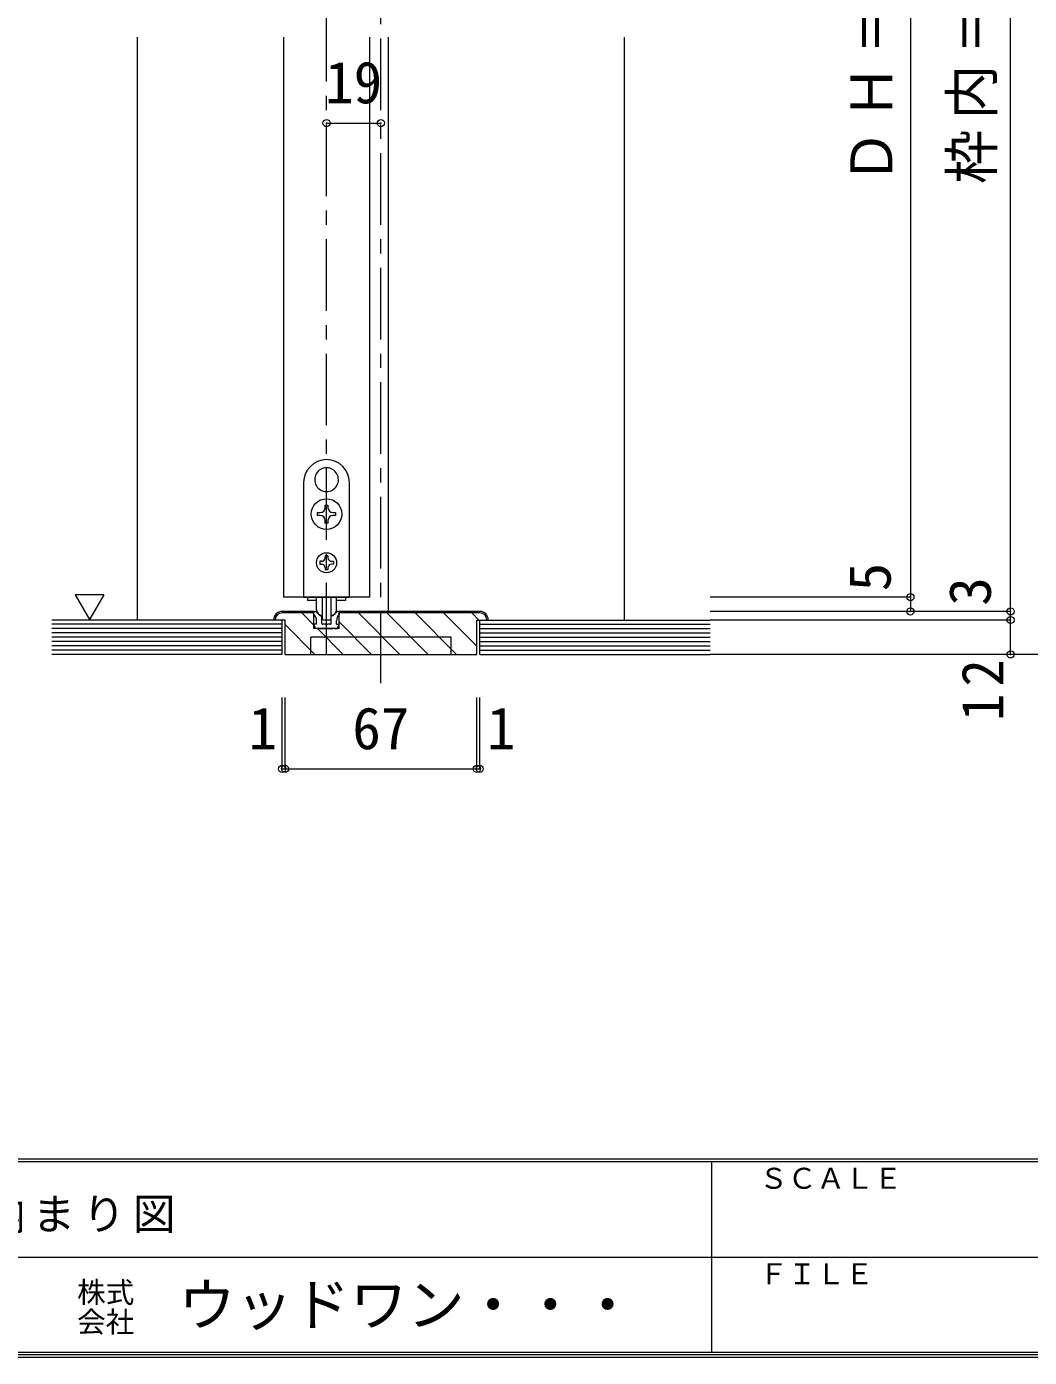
# Model space of a CAD drawing. Units: millimetres at full size, sheet at 1:5. Extents: x -957 to 993, y -689 to 708.
# Drawn here: x 251.8 to 602.2, y -689.1 to -224.4 of the extents above; entities that cross this region are included whole.
import ezdxf
from ezdxf.enums import TextEntityAlignment as Align

# ---------------------------------------------------------------- set-up
doc = ezdxf.new("R2010")
doc.units = ezdxf.units.MM
doc.header["$LTSCALE"] = 5
doc.header["$PDMODE"] = 32
doc.header["$PDSIZE"] = 2.5
doc.linetypes.add('CHAIN1', pattern=[8, 5, -1, 1, -1])
for name, color, linetype, lineweight in [('0-B_寸法', 7, 'Continuous', 9), ('F-0_補助線', 7, 'Continuous', 9), ('F-1_枠', 6, 'Continuous', 9)]:
    doc.layers.add(name, color=color, linetype=linetype, lineweight=lineweight)
doc.layers.add('F-A_文字', color=7, linetype='Continuous')
doc.styles.add('HG丸ｺﾞｼｯｸM-PRO', font='')
doc.styles.add('ＭＳ ゴシック', font='')
doc.styles.get('HG丸ｺﾞｼｯｸM-PRO').set_extended_font_data('HG丸ｺﾞｼｯｸM-PRO')
doc.styles.get('ＭＳ ゴシック').set_extended_font_data('MS Gothic')

msp = doc.modelspace()

# ---------------------------------------------------------------- linework, layer by layer
at = {"layer": '0-B_寸法', "linetype": 'CHAIN1'}
for p, q in [((375.612, -453.593), (375.612, 64.407)), ((356.612, -443.593), (356.612, -7.593))]:
    msp.add_line(p, q, dxfattribs=at)
at = {"layer": '0-B_寸法'}
for p, q in [((595.612, -443.593), (595.612, -23.593)), ((560.612, -37.593), (560.612, -423.594)), ((290.612, -431.594), (290.612, -228.094)), ((341.612, -228.094), (341.612, -423.594)), ((371.612, -228.094), (371.612, -423.594)), ((378.112, -228.094), (378.112, -428.594)), ((460.612, -228.094), (460.612, -431.594)), ((356.513, -378.445), (356.612, -378.544)), ((356.71, -378.445), (356.612, -378.544)), ((348.612, -383.594), (348.612, -423.594)), ((352.969, -384.582), (353.104, -384.619)), ((353.068, -384.754), (353.104, -384.619)), ((360.254, -384.582), (360.119, -384.619)), ((360.155, -384.754), (360.119, -384.619)), ((364.612, -423.594), (364.612, -383.594)), ((353.462, -394.094), (354.412, -394.094)), ((353.462, -395.094), (353.462, -394.094)), ((356.112, -392.394), (356.112, -391.444)), ((356.112, -391.444), (357.112, -391.444)), ((357.112, -391.444), (357.112, -392.394)), ((358.812, -394.094), (359.762, -394.094)), ((359.762, -394.094), (359.762, -395.094)), ((354.412, -395.094), (353.462, -395.094)), ((356.112, -397.744), (356.112, -396.794)), ((359.762, -395.094), (358.812, -395.094)), ((354.812, -411.094), (354.212, -411.094)), ((356.112, -409.194), (356.112, -409.794)), ((357.112, -409.194), (356.112, -409.194)), ((356.112, -413.394), (356.112, -413.994)), ((357.112, -409.194), (357.112, -409.794)), ((357.112, -413.394), (357.112, -413.994)), ((358.412, -411.094), (359.012, -411.094)), ((359.012, -412.094), (358.412, -412.094)), ((359.012, -411.094), (359.012, -412.094)), ((356.112, -413.994), (357.112, -413.994)), ((278.822, -422.78), (273.822, -431.44)), ((371.612, -423.594), (341.612, -423.594)), ((348.612, -423.594), (364.612, -423.594)), ((350.012, -423.594), (350.012, -424.794)), ((353.144, -424.794), (350.012, -424.794)), ((353.112, -428.015), (353.112, -423.594)), ((355.112, -423.594), (355.112, -431.215)), ((358.112, -423.594), (358.112, -431.215)), ((363.212, -424.794), (360.079, -424.794)), ((360.112, -428.015), (360.112, -423.594)), ((363.212, -423.594), (363.212, -424.794)), ((560.612, -423.594), (490.612, -423.594)), ((560.612, -423.594), (560.612, -428.594)), ((341.112, -431.594), (260.612, -431.594)), ((352.212, -428.594), (341.112, -428.594)), ((352.212, -429.093), (341.112, -429.093)), ((341.112, -443.593), (341.112, -431.594)), ((352.212, -433.355), (347.95, -429.093)), ((354.274, -430.006), (353.008, -428.74)), ((353.112, -433.093), (353.112, -431.83)), ((354.486, -430.094), (354.812, -430.094)), ((355.012, -432.793), (355.012, -430.294)), ((355.412, -431.515), (357.812, -431.515)), ((358.212, -432.793), (358.212, -430.294)), ((358.737, -430.094), (358.412, -430.094)), ((358.949, -430.006), (360.215, -428.74)), ((360.112, -433.093), (360.112, -431.83)), ((361.112, -428.594), (360.569, -428.594)), ((361.012, -434.593), (361.012, -428.593)), ((410.112, -428.594), (361.012, -428.594)), ((410.112, -429.093), (361.012, -429.093)), ((361.112, -429.594), (361.112, -428.594)), ((382.249, -443.594), (367.749, -429.093)), ((392.148, -443.594), (377.648, -429.093)), ((402.048, -443.594), (387.548, -429.093)), ((409.112, -440.758), (397.447, -429.093)), ((409.847, -431.594), (407.347, -429.093)), ((409.112, -431.594), (413.112, -431.594)), ((409.112, -443.594), (409.112, -431.594)), ((410.112, -431.594), (490.612, -431.594)), ((410.112, -443.593), (410.112, -431.594)), ((595.612, -428.594), (490.612, -428.594)), ((595.612, -431.593), (490.612, -431.593)), ((341.112, -433.094), (260.612, -433.094)), ((341.112, -434.594), (260.612, -434.594)), ((341.112, -436.094), (260.612, -436.094)), ((352.55, -443.594), (342.112, -433.155)), ((352.812, -434.593), (352.326, -433.367)), ((353.112, -433.093), (352.512, -433.093)), ((353.912, -434.593), (352.812, -434.593)), ((362.45, -443.594), (353.45, -434.593)), ((353.912, -434.593), (354.112, -434.393)), ((354.112, -434.393), (354.312, -434.593)), ((354.312, -434.593), (358.912, -434.593)), ((356.312, -433.093), (355.312, -433.093)), ((356.612, -433.393), (356.312, -433.093)), ((359.112, -434.393), (358.912, -434.593)), ((359.312, -434.593), (359.112, -434.393)), ((359.312, -434.593), (360.412, -434.593)), ((360.112, -433.093), (360.712, -433.093)), ((360.412, -434.593), (360.897, -433.367)), ((372.349, -443.594), (361.012, -432.256)), ((410.112, -433.094), (490.612, -433.094)), ((410.112, -434.594), (490.612, -434.594)), ((410.112, -436.094), (490.612, -436.094)), ((341.112, -437.594), (260.612, -437.594)), ((341.112, -439.094), (260.612, -439.094)), ((341.112, -440.594), (260.612, -440.594)), ((351.112, -443.594), (351.112, -437.593)), ((410.112, -437.594), (490.612, -437.594)), ((410.112, -439.094), (490.612, -439.094)), ((410.112, -440.594), (490.612, -440.594)), ((341.112, -442.094), (260.612, -442.094)), ((341.112, -443.594), (260.612, -443.594)), ((342.112, -443.594), (409.112, -443.594)), ((410.112, -442.094), (490.612, -442.094)), ((410.112, -443.594), (490.612, -443.594)), ((630.612, -443.593), (490.612, -443.593))]:
    msp.add_line(p, q, dxfattribs=at)
at = {"layer": '0-B_寸法', "color": 4}
for p, q in [((356.612, -258.094), (375.612, -258.094)), ((341.112, -483.593), (341.112, -458.593)), ((342.112, -483.593), (342.112, -458.593)), ((409.112, -483.593), (409.112, -458.593)), ((410.112, -483.593), (410.112, -458.593)), ((341.112, -483.593), (342.112, -483.593)), ((342.112, -483.593), (409.112, -483.593)), ((409.112, -483.593), (410.112, -483.593))]:
    msp.add_line(p, q, dxfattribs=at)
at = {"layer": '0-B_寸法'}
for points in [[(357.112, -396.794), (357.112, -397.744), (356.112, -397.744)], [(354.212, -411.094), (354.212, -412.094), (354.812, -412.094)], [(278.822, -422.78), (268.822, -422.78), (273.822, -431.44)], [(342.112, -443.594), (342.112, -431.594), (338.112, -431.594)], [(352.112, -429.594), (352.112, -428.594), (352.654, -428.594)], [(361.012, -434.593), (352.212, -434.593), (352.212, -428.593)], [(357.912, -433.093), (356.912, -433.093), (356.612, -433.393)], [(400.112, -443.594), (400.112, -437.593), (351.112, -437.593)]]:
    msp.add_lwpolyline(points, dxfattribs=at)
for centre, radius in [((356.612, -394.594), 5.35), ((356.612, -411.594), 3.5)]:
    msp.add_circle(centre, radius, dxfattribs=at)
for centre, radius, start, end in [((356.612, -383.594), 8, 0, 180), ((356.612, -382.594), 4.15, 91.3645, 208.6355), ((356.612, -382.594), 4.15, 331.3645, 88.6355), ((356.612, -382.594), 4.15, 211.3645, 328.6355), ((354.412, -392.394), 1.7, 270, 0), ((358.812, -392.394), 1.7, 180, 270), ((354.412, -396.794), 1.7, 0, 90), ((358.812, -396.794), 1.7, 90, 180), ((354.812, -409.794), 1.3, 270, 0), ((354.812, -413.394), 1.3, 0, 90), ((358.412, -409.794), 1.3, 180, 270), ((358.412, -413.394), 1.3, 90, 180), ((341.112, -431.594), 3, 90, 180), ((341.112, -431.594), 2.5, 90, 180), ((350.112, -431.83), 3, 0, 48.19), ((352.654, -429.094), 0.5, 45, 90), ((355.112, -428.015), 2, 180, 264.78409), ((354.486, -429.794), 0.3, 225, 270), ((354.812, -430.294), 0.2, 360, 90), ((354.912, -430.206), 0.2, 0, 84.78409), ((355.412, -431.215), 0.3, 180, 270), ((357.812, -431.215), 0.3, 270, 0), ((358.312, -430.206), 0.2, 95.21591, 180), ((358.412, -430.294), 0.2, 90, 180), ((358.112, -428.015), 2, 275.21591, 0), ((358.737, -429.794), 0.3, 270, 315), ((363.112, -431.83), 3, 131.81, 180), ((360.569, -429.094), 0.5, 90, 135), ((410.112, -431.594), 3, 0, 90), ((410.112, -431.594), 2.5, 0, 90), ((352.512, -433.293), 0.2, 90, 201.616), ((355.312, -432.793), 0.3, 180, 270), ((357.912, -432.793), 0.3, 270, 360), ((360.712, -433.293), 0.2, 338.384, 90)]:
    msp.add_arc(centre, radius, start, end, dxfattribs=at)
for p in [(356.612, -258.094), (375.612, -258.094), (560.612, -423.594), (560.612, -428.594), (595.612, -428.594), (595.612, -431.593), (595.612, -443.593), (341.112, -483.593), (342.112, -483.593), (409.112, -483.593), (410.112, -483.593)]:
    msp.add_point(p, dxfattribs=at)
at = {"layer": 'F-0_補助線'}
msp.add_line((491.115, -620.732), (491.115, -687.398), dxfattribs=at)
at = {"layer": 'F-1_枠'}
for p, q in [((992.782, -619.898), (-957.218, -619.898)), ((992.782, -620.731), (-957.218, -620.731)), ((491.115, -620.731), (491.115, -687.398)), ((17.782, -654.065), (991.115, -654.066)), ((992.782, -687.398), (-957.218, -687.398)), ((992.782, -688.231), (-957.218, -688.231)), ((992.782, -689.065), (-957.218, -689.065))]:
    msp.add_line(p, q, dxfattribs=at)

# ---------------------------------------------------------------- texts
at = {"layer": '0-B_寸法', "style": 'ＭＳ ゴシック'}
for s, p in [('19', (356.112, -255.594)), ('1', (329.37, -481.093)), ('67', (365.612, -481.093)), ('1', (412.677, -481.093))]:
    msp.add_text(s, height=14.66, dxfattribs=at).set_placement(p, align=Align.BOTTOM_LEFT)
for s, p in [('5', (558.112, -421.594)), ('3', (593.112, -426.594))]:
    msp.add_text(s, height=14.66, rotation=90, dxfattribs=at).set_placement(p, align=Align.BOTTOM_LEFT)
at = {"layer": '0-B_寸法', "char_height": 14.66, "attachment_point": 7, "rotation": 90, "style": 'ＭＳ ゴシック'}
for s, insert in [('\\T1.19;\\W0.95;ＤＨ＝2,348', (558.112, -279.344)), ('\\T1.19;\\W0.95;枠内＝2,367', (593.112, -279.344)), ('\\T1.27;\\W0.95;12', (593.112, -466.843))]:
    msp.add_mtext(s, dxfattribs=dict(at, insert=insert))
at = {"layer": 'F-0_補助線', "style": 'ＭＳ ゴシック'}
for s, p in [('ＳＣＡＬＥ', (507.782, -632.398)), ('ＦＩＬＥ', (507.782, -665.732))]:
    msp.add_text(s, height=7.331, dxfattribs=at).set_placement(p, align=Align.BOTTOM_LEFT)
at = {"layer": 'F-1_枠', "color": 7, "style": 'HG丸ｺﾞｼｯｸM-PRO'}
for s, height, p in [('株式', 7.331, (269.449, -672.232)), ('ウッドワン・・・', 14.66, (304.825, -682.398)), ('会社', 7.331, (269.449, -682.565))]:
    msp.add_text(s, height=height, dxfattribs=at).set_placement(p, align=Align.BOTTOM_LEFT)
at = {"layer": 'F-A_文字', "insert": (201.115, -645.731), "char_height": 11, "attachment_point": 7, "style": 'ＭＳ ゴシック'}
msp.add_mtext('\\T1.17;建具納まり図', dxfattribs=at)

doc.saveas('drawing.dxf')
